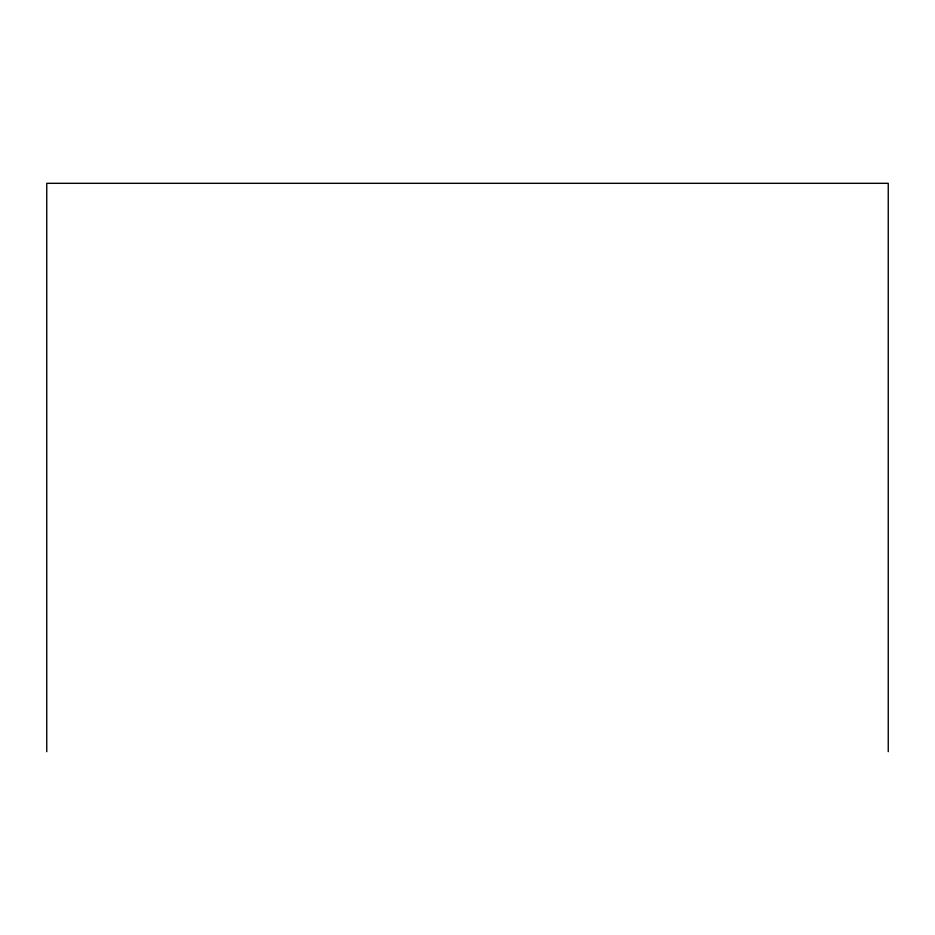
<?xml version="1.0" encoding="UTF-8"?>
<svg xmlns="http://www.w3.org/2000/svg" width="935" height="935" viewBox="0 0 935 935"><rect width="100%" height="100%" fill="white"/><g stroke="black" fill="none" stroke-linecap="round" stroke-linejoin="round"><path stroke-width="1.4" d="M888.25 751.682L888.25 183.318L46.75 183.318L46.75 751.682"/></g></svg>
